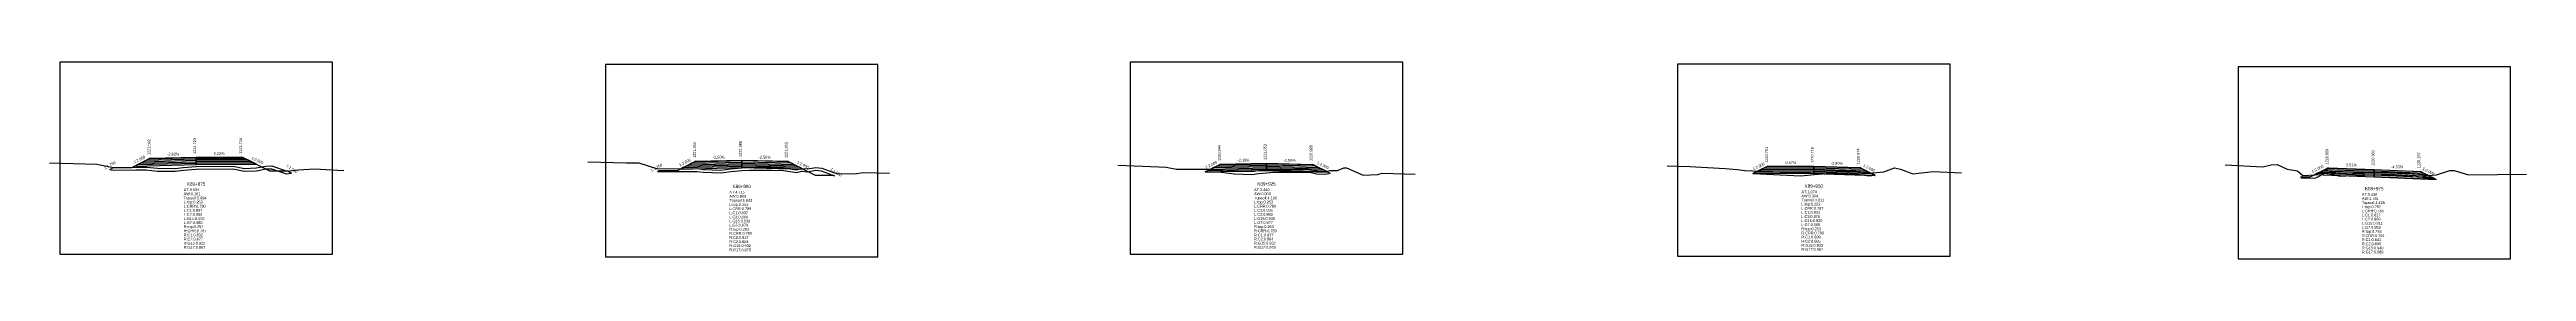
# Model space of a CAD drawing. Extents: x -7 to 78429, y 1189 to 1262.
# Drawn here: x 10395.8 to 10665.8, y 1210.6 to 1232.1 of the extents above; entities that cross this region are included whole.
import ezdxf
from ezdxf.enums import TextEntityAlignment as Align

# ---------------------------------------------------------------- set-up
doc = ezdxf.new("R2010")
doc.units = 0

msp = doc.modelspace()

# ---------------------------------------------------------------- linework, layer by layer
at = {"layer": 'A4_BORDER', "color": 7}
for points in [[(10396.947, 1211.106), (10426.647, 1211.106), (10426.647, 1232.106), (10396.947, 1232.106), (10396.947, 1211.106)], [(10456.427, 1210.835), (10486.127, 1210.835), (10486.127, 1231.835), (10456.427, 1231.835), (10456.427, 1210.835)], [(10513.639, 1211.114), (10543.339, 1211.114), (10543.339, 1232.114), (10513.639, 1232.114), (10513.639, 1211.114)], [(10573.307, 1210.878), (10603.007, 1210.878), (10603.007, 1231.878), (10573.307, 1231.878), (10573.307, 1210.878)], [(10634.409, 1210.594), (10664.109, 1210.594), (10664.109, 1231.594), (10634.409, 1231.594), (10634.409, 1210.594)]]:
    msp.add_lwpolyline(points, dxfattribs=at)
at = {"layer": 'CLEAR_GROUND', "color": 8}
for points in [[(10402.395, 1220.363), (10402.764, 1220.29), (10405.309, 1220.32), (10406.358, 1220.318), (10407.57, 1220.205), (10409.523, 1220.182), (10410.431, 1220.288), (10411.805, 1220.39), (10415.808, 1220.428), (10417.061, 1220.183), (10418.372, 1220.242), (10419.43, 1220.44), (10420.01, 1220.454), (10421.652, 1219.892), (10422.213, 1219.956)], [(10462.095, 1220.159), (10466.42, 1220.166), (10467.1, 1220.064), (10469, 1220.003), (10470.12, 1220.152), (10471.298, 1220.243), (10472.146, 1220.303), (10474.596, 1220.302), (10475.816, 1220.26), (10477.268, 1220.035), (10477.827, 1220.188), (10478.458, 1220.126), (10479.359, 1220.3), (10479.948, 1220.208), (10481.394, 1219.685)], [(10521.795, 1220.097), (10522.936, 1220.097), (10523.546, 1220.068), (10525.003, 1219.883), (10526.9, 1219.838), (10527.633, 1219.946), (10528.534, 1220.01), (10529.169, 1220.086), (10533.228, 1220.064), (10533.956, 1219.884), (10534.97, 1219.852), (10535.417, 1219.964)], [(10581.495, 1219.92), (10586.737, 1219.682), (10588.195, 1219.825), (10589.529, 1219.923), (10590.746, 1219.926), (10592.975, 1219.865), (10594.158, 1219.68), (10594.832, 1219.737)], [(10641.195, 1219.559), (10641.364, 1219.417), (10642.9, 1219.473), (10643.924, 1219.992), (10645.537, 1219.639), (10646.875, 1219.705), (10647.354, 1219.681), (10648.183, 1219.748), (10649.257, 1219.778), (10651.616, 1219.735), (10652.88, 1219.655), (10654.452, 1219.519), (10655.07, 1219.395), (10655.684, 1219.444)]]:
    msp.add_lwpolyline(points, dxfattribs=at)
at = {"layer": 'DESIGN_ROAD_TRIMMED', "color": 1}
for points in [[(10402.395, 1220.363), (10402.797, 1220.592), (10404.797, 1220.592), (10406.797, 1221.592), (10406.797, 1221.592), (10406.691, 1221.539), (10406.691, 1221.539), (10406.374, 1221.381), (10406.374, 1221.381), (10406.058, 1221.223), (10406.058, 1221.223), (10405.741, 1221.065), (10405.741, 1221.065), (10405.425, 1220.906), (10405.425, 1220.906), (10405.108, 1220.748), (10411.797, 1220.923), (10411.797, 1221.073), (10411.797, 1221.073), (10411.797, 1221.223), (10411.797, 1221.223), (10411.797, 1221.373), (10411.797, 1221.373), (10411.797, 1221.523), (10411.797, 1221.523), (10411.797, 1221.673), (10411.797, 1221.673), (10411.797, 1221.723), (10411.797, 1221.723), (10411.797, 1221.723), (10411.797, 1221.723), (10411.797, 1221.723), (10411.797, 1221.673), (10411.797, 1221.673), (10411.797, 1221.523), (10411.797, 1221.523), (10411.797, 1221.373), (10411.797, 1221.373), (10411.797, 1221.223), (10411.797, 1221.223), (10411.797, 1221.073), (10411.797, 1221.073), (10411.797, 1220.923), (10418.39, 1220.938), (10418.091, 1221.087), (10418.091, 1221.087), (10417.792, 1221.236), (10417.792, 1221.236), (10417.493, 1221.386), (10417.493, 1221.386), (10417.195, 1221.535), (10417.195, 1221.535), (10416.896, 1221.684), (10416.896, 1221.684), (10416.797, 1221.734), (10416.797, 1221.734), (10419.797, 1220.234), (10421.797, 1220.234), (10422.213, 1219.956)], [(10462.095, 1220.159), (10462.277, 1220.263), (10464.277, 1220.263), (10466.277, 1221.263), (10466.277, 1221.263), (10466.172, 1221.21), (10466.172, 1221.21), (10465.856, 1221.052), (10465.856, 1221.052), (10465.54, 1220.895), (10465.54, 1220.895), (10465.225, 1220.737), (10465.225, 1220.737), (10464.909, 1220.579), (10464.909, 1220.579), (10464.593, 1220.421), (10471.277, 1220.588), (10471.277, 1220.738), (10471.277, 1220.738), (10471.277, 1220.888), (10471.277, 1220.888), (10471.277, 1221.038), (10471.277, 1221.038), (10471.277, 1221.188), (10471.277, 1221.188), (10471.277, 1221.338), (10471.277, 1221.338), (10471.277, 1221.388), (10471.277, 1221.388), (10471.277, 1221.388), (10471.277, 1221.388), (10471.277, 1221.388), (10471.277, 1221.338), (10471.277, 1221.338), (10471.277, 1221.188), (10471.277, 1221.188), (10471.277, 1221.038), (10471.277, 1221.038), (10471.277, 1220.888), (10471.277, 1220.888), (10471.277, 1220.738), (10471.277, 1220.738), (10471.277, 1220.588), (10477.961, 1220.421), (10477.646, 1220.579), (10477.646, 1220.579), (10477.33, 1220.737), (10477.33, 1220.737), (10477.014, 1220.895), (10477.014, 1220.895), (10476.698, 1221.052), (10476.698, 1221.052), (10476.383, 1221.21), (10476.383, 1221.21), (10476.277, 1221.263), (10476.277, 1221.263), (10479.277, 1219.763), (10481.277, 1219.763), (10481.394, 1219.685)], [(10521.795, 1220.097), (10523.489, 1220.944), (10523.489, 1220.944), (10523.384, 1220.892), (10523.384, 1220.892), (10523.071, 1220.735), (10523.071, 1220.735), (10522.757, 1220.578), (10522.757, 1220.578), (10522.443, 1220.421), (10522.443, 1220.421), (10522.13, 1220.265), (10522.13, 1220.265), (10521.816, 1220.108), (10528.489, 1220.253), (10528.489, 1220.403), (10528.489, 1220.403), (10528.489, 1220.553), (10528.489, 1220.553), (10528.489, 1220.703), (10528.489, 1220.703), (10528.489, 1220.853), (10528.489, 1220.853), (10528.489, 1221.003), (10528.489, 1221.003), (10528.489, 1221.053), (10528.489, 1221.053), (10528.489, 1221.053), (10528.489, 1221.053), (10528.489, 1221.053), (10528.489, 1221.003), (10528.489, 1221.003), (10528.489, 1220.853), (10528.489, 1220.853), (10528.489, 1220.703), (10528.489, 1220.703), (10528.489, 1220.553), (10528.489, 1220.553), (10528.489, 1220.403), (10528.489, 1220.403), (10528.489, 1220.253), (10535.173, 1220.086), (10534.857, 1220.244), (10534.857, 1220.244), (10534.542, 1220.402), (10534.542, 1220.402), (10534.226, 1220.56), (10534.226, 1220.56), (10533.91, 1220.717), (10533.91, 1220.717), (10533.594, 1220.875), (10533.594, 1220.875), (10533.489, 1220.928), (10533.489, 1220.928), (10535.417, 1219.964)], [(10581.495, 1219.92), (10583.157, 1220.751), (10583.157, 1220.751), (10583.059, 1220.702), (10583.059, 1220.702), (10582.763, 1220.554), (10582.763, 1220.554), (10582.467, 1220.406), (10582.467, 1220.406), (10582.171, 1220.258), (10582.171, 1220.258), (10581.875, 1220.11), (10581.875, 1220.11), (10581.579, 1219.962), (10588.157, 1219.918), (10588.157, 1220.068), (10588.157, 1220.068), (10588.157, 1220.218), (10588.157, 1220.218), (10588.157, 1220.368), (10588.157, 1220.368), (10588.157, 1220.518), (10588.157, 1220.518), (10588.157, 1220.668), (10588.157, 1220.668), (10588.157, 1220.718), (10588.157, 1220.718), (10588.157, 1220.718), (10588.157, 1220.718), (10588.157, 1220.718), (10588.157, 1220.668), (10588.157, 1220.668), (10588.157, 1220.518), (10588.157, 1220.518), (10588.157, 1220.368), (10588.157, 1220.368), (10588.157, 1220.218), (10588.157, 1220.218), (10588.157, 1220.068), (10588.157, 1220.068), (10588.157, 1219.918), (10594.855, 1219.725), (10594.537, 1219.884), (10594.537, 1219.884), (10594.219, 1220.043), (10594.219, 1220.043), (10593.9, 1220.202), (10593.9, 1220.202), (10593.582, 1220.361), (10593.582, 1220.361), (10593.264, 1220.521), (10593.264, 1220.521), (10593.157, 1220.574), (10593.157, 1220.574), (10594.832, 1219.737)], [(10641.195, 1219.559), (10642.259, 1219.559), (10644.259, 1220.559), (10644.259, 1220.559), (10644.166, 1220.512), (10644.166, 1220.512), (10643.886, 1220.372), (10643.886, 1220.372), (10643.605, 1220.232), (10643.605, 1220.232), (10643.325, 1220.092), (10643.325, 1220.092), (10643.045, 1219.951), (10643.045, 1219.951), (10642.765, 1219.811), (10649.259, 1219.583), (10649.259, 1219.733), (10649.259, 1219.733), (10649.259, 1219.883), (10649.259, 1219.883), (10649.259, 1220.033), (10649.259, 1220.033), (10649.259, 1220.183), (10649.259, 1220.183), (10649.259, 1220.333), (10649.259, 1220.333), (10649.259, 1220.383), (10649.259, 1220.383), (10649.259, 1220.383), (10649.259, 1220.383), (10649.259, 1220.383), (10649.259, 1220.333), (10649.259, 1220.333), (10649.259, 1220.183), (10649.259, 1220.183), (10649.259, 1220.033), (10649.259, 1220.033), (10649.259, 1219.883), (10649.259, 1219.883), (10649.259, 1219.733), (10649.259, 1219.733), (10649.259, 1219.583), (10656.019, 1219.277), (10655.689, 1219.442), (10655.689, 1219.442), (10655.359, 1219.607), (10655.359, 1219.607), (10655.029, 1219.772), (10655.029, 1219.772), (10654.699, 1219.937), (10654.699, 1219.937), (10654.369, 1220.102), (10654.369, 1220.102), (10654.259, 1220.157), (10654.259, 1220.157), (10655.684, 1219.444)]]:
    msp.add_lwpolyline(points, dxfattribs=at)
at = {"layer": 'FINISHED_ROAD', "color": 2}
for points in [[(10402.797, 1220.592), (10404.797, 1220.592), (10406.797, 1221.592), (10406.797, 1221.592), (10411.797, 1221.723), (10416.797, 1221.734), (10416.797, 1221.734), (10419.797, 1220.234), (10421.797, 1220.234)], [(10462.277, 1220.263), (10464.277, 1220.263), (10466.277, 1221.263), (10466.277, 1221.263), (10471.277, 1221.388), (10476.277, 1221.263), (10476.277, 1221.263), (10479.277, 1219.763), (10481.277, 1219.763)], [(10523.489, 1220.944), (10523.489, 1220.944), (10528.489, 1221.053), (10533.489, 1220.928), (10533.489, 1220.928)], [(10583.157, 1220.751), (10583.157, 1220.751), (10588.157, 1220.718), (10593.157, 1220.574), (10593.157, 1220.574)], [(10642.259, 1219.559), (10644.259, 1220.559), (10644.259, 1220.559), (10649.259, 1220.383), (10654.259, 1220.157), (10654.259, 1220.157)]]:
    msp.add_lwpolyline(points, dxfattribs=at)
at = {"layer": 'LAYER_0', "color": 4}
for points in [[(10406.797, 1221.592), (10406.691, 1221.539), (10411.797, 1221.673), (10411.797, 1221.723)], [(10466.277, 1221.263), (10466.172, 1221.21), (10471.277, 1221.338), (10471.277, 1221.388)], [(10523.489, 1220.944), (10523.384, 1220.892), (10528.489, 1221.003), (10528.489, 1221.053)], [(10583.157, 1220.751), (10583.059, 1220.702), (10588.157, 1220.668), (10588.157, 1220.718)], [(10644.259, 1220.559), (10644.166, 1220.512), (10649.259, 1220.333), (10649.259, 1220.383)]]:
    msp.add_lwpolyline(points, dxfattribs=at)
at = {"layer": 'LAYER_1', "color": 4}
for points in [[(10406.691, 1221.539), (10406.374, 1221.381), (10411.797, 1221.523), (10411.797, 1221.673)], [(10466.172, 1221.21), (10465.856, 1221.052), (10471.277, 1221.188), (10471.277, 1221.338)], [(10523.384, 1220.892), (10523.071, 1220.735), (10528.489, 1220.853), (10528.489, 1221.003)], [(10583.059, 1220.702), (10582.763, 1220.554), (10588.157, 1220.518), (10588.157, 1220.668)], [(10644.166, 1220.512), (10643.886, 1220.372), (10649.259, 1220.183), (10649.259, 1220.333)]]:
    msp.add_lwpolyline(points, dxfattribs=at)
at = {"layer": 'LAYER_10', "color": 6}
for points in [[(10417.792, 1221.236), (10418.091, 1221.087), (10411.797, 1221.073), (10411.797, 1221.223)], [(10477.33, 1220.737), (10477.646, 1220.579), (10471.277, 1220.738), (10471.277, 1220.888)], [(10534.542, 1220.402), (10534.857, 1220.244), (10528.489, 1220.403), (10528.489, 1220.553)], [(10594.219, 1220.043), (10594.537, 1219.884), (10588.157, 1220.068), (10588.157, 1220.218)], [(10655.359, 1219.607), (10655.689, 1219.442), (10649.259, 1219.733), (10649.259, 1219.883)]]:
    msp.add_lwpolyline(points, dxfattribs=at)
at = {"layer": 'LAYER_11', "color": 6}
for points in [[(10418.091, 1221.087), (10418.39, 1220.938), (10411.797, 1220.923), (10411.797, 1221.073)], [(10477.646, 1220.579), (10477.961, 1220.421), (10471.277, 1220.588), (10471.277, 1220.738)], [(10534.857, 1220.244), (10535.173, 1220.086), (10528.489, 1220.253), (10528.489, 1220.403)], [(10594.537, 1219.884), (10594.855, 1219.725), (10588.157, 1219.918), (10588.157, 1220.068)], [(10655.689, 1219.442), (10656.019, 1219.277), (10649.259, 1219.583), (10649.259, 1219.733)]]:
    msp.add_lwpolyline(points, dxfattribs=at)
at = {"layer": 'LAYER_2', "color": 4}
for points in [[(10406.374, 1221.381), (10406.058, 1221.223), (10411.797, 1221.373), (10411.797, 1221.523)], [(10465.856, 1221.052), (10465.54, 1220.895), (10471.277, 1221.038), (10471.277, 1221.188)], [(10523.071, 1220.735), (10522.757, 1220.578), (10528.489, 1220.703), (10528.489, 1220.853)], [(10582.763, 1220.554), (10582.467, 1220.406), (10588.157, 1220.368), (10588.157, 1220.518)], [(10643.886, 1220.372), (10643.605, 1220.232), (10649.259, 1220.033), (10649.259, 1220.183)]]:
    msp.add_lwpolyline(points, dxfattribs=at)
at = {"layer": 'LAYER_3', "color": 4}
for points in [[(10406.058, 1221.223), (10405.741, 1221.065), (10411.797, 1221.223), (10411.797, 1221.373)], [(10465.54, 1220.895), (10465.225, 1220.737), (10471.277, 1220.888), (10471.277, 1221.038)], [(10522.757, 1220.578), (10522.443, 1220.421), (10528.489, 1220.553), (10528.489, 1220.703)], [(10582.467, 1220.406), (10582.171, 1220.258), (10588.157, 1220.218), (10588.157, 1220.368)], [(10643.605, 1220.232), (10643.325, 1220.092), (10649.259, 1219.883), (10649.259, 1220.033)]]:
    msp.add_lwpolyline(points, dxfattribs=at)
at = {"layer": 'LAYER_4', "color": 4}
for points in [[(10405.741, 1221.065), (10405.425, 1220.906), (10411.797, 1221.073), (10411.797, 1221.223)], [(10465.225, 1220.737), (10464.909, 1220.579), (10471.277, 1220.738), (10471.277, 1220.888)], [(10522.443, 1220.421), (10522.13, 1220.265), (10528.489, 1220.403), (10528.489, 1220.553)], [(10582.171, 1220.258), (10581.875, 1220.11), (10588.157, 1220.068), (10588.157, 1220.218)], [(10643.325, 1220.092), (10643.045, 1219.951), (10649.259, 1219.733), (10649.259, 1219.883)]]:
    msp.add_lwpolyline(points, dxfattribs=at)
at = {"layer": 'LAYER_5', "color": 4}
for points in [[(10405.425, 1220.906), (10405.108, 1220.748), (10411.797, 1220.923), (10411.797, 1221.073)], [(10464.909, 1220.579), (10464.593, 1220.421), (10471.277, 1220.588), (10471.277, 1220.738)], [(10522.13, 1220.265), (10521.816, 1220.108), (10528.489, 1220.253), (10528.489, 1220.403)], [(10581.875, 1220.11), (10581.579, 1219.962), (10588.157, 1219.918), (10588.157, 1220.068)], [(10643.045, 1219.951), (10642.765, 1219.811), (10649.259, 1219.583), (10649.259, 1219.733)]]:
    msp.add_lwpolyline(points, dxfattribs=at)
at = {"layer": 'LAYER_6', "color": 6}
for points in [[(10416.797, 1221.734), (10416.896, 1221.684), (10411.797, 1221.673), (10411.797, 1221.723)], [(10476.277, 1221.263), (10476.383, 1221.21), (10471.277, 1221.338), (10471.277, 1221.388)], [(10533.489, 1220.928), (10533.594, 1220.875), (10528.489, 1221.003), (10528.489, 1221.053)], [(10593.157, 1220.574), (10593.264, 1220.521), (10588.157, 1220.668), (10588.157, 1220.718)], [(10654.259, 1220.157), (10654.369, 1220.102), (10649.259, 1220.333), (10649.259, 1220.383)]]:
    msp.add_lwpolyline(points, dxfattribs=at)
at = {"layer": 'LAYER_7', "color": 6}
for points in [[(10416.896, 1221.684), (10417.195, 1221.535), (10411.797, 1221.523), (10411.797, 1221.673)], [(10476.383, 1221.21), (10476.698, 1221.052), (10471.277, 1221.188), (10471.277, 1221.338)], [(10533.594, 1220.875), (10533.91, 1220.717), (10528.489, 1220.853), (10528.489, 1221.003)], [(10593.264, 1220.521), (10593.582, 1220.361), (10588.157, 1220.518), (10588.157, 1220.668)], [(10654.369, 1220.102), (10654.699, 1219.937), (10649.259, 1220.183), (10649.259, 1220.333)]]:
    msp.add_lwpolyline(points, dxfattribs=at)
at = {"layer": 'LAYER_8', "color": 6}
for points in [[(10417.195, 1221.535), (10417.493, 1221.386), (10411.797, 1221.373), (10411.797, 1221.523)], [(10476.698, 1221.052), (10477.014, 1220.895), (10471.277, 1221.038), (10471.277, 1221.188)], [(10533.91, 1220.717), (10534.226, 1220.56), (10528.489, 1220.703), (10528.489, 1220.853)], [(10593.582, 1220.361), (10593.9, 1220.202), (10588.157, 1220.368), (10588.157, 1220.518)], [(10654.699, 1219.937), (10655.029, 1219.772), (10649.259, 1220.033), (10649.259, 1220.183)]]:
    msp.add_lwpolyline(points, dxfattribs=at)
at = {"layer": 'LAYER_9', "color": 6}
for points in [[(10417.493, 1221.386), (10417.792, 1221.236), (10411.797, 1221.223), (10411.797, 1221.373)], [(10477.014, 1220.895), (10477.33, 1220.737), (10471.277, 1220.888), (10471.277, 1221.038)], [(10534.226, 1220.56), (10534.542, 1220.402), (10528.489, 1220.553), (10528.489, 1220.703)], [(10593.9, 1220.202), (10594.219, 1220.043), (10588.157, 1220.218), (10588.157, 1220.368)], [(10655.029, 1219.772), (10655.359, 1219.607), (10649.259, 1219.883), (10649.259, 1220.033)]]:
    msp.add_lwpolyline(points, dxfattribs=at)
at = {"layer": 'NATURAL_GROUND', "color": 3}
for points in [[(10395.817, 1221.086), (10400.955, 1220.955), (10402.792, 1220.59), (10405.308, 1220.62), (10406.373, 1220.618), (10407.586, 1220.505), (10409.508, 1220.482), (10410.403, 1220.587), (10411.793, 1220.69), (10415.836, 1220.728), (10417.084, 1220.484), (10418.338, 1220.541), (10419.399, 1220.739), (10420.057, 1220.755), (10421.686, 1220.198), (10422.96, 1220.344), (10424.704, 1220.43), (10427.918, 1220.267)], [(10454.513, 1221.19), (10458.731, 1221.113), (10460.058, 1221.093), (10462.095, 1220.459), (10466.442, 1220.466), (10467.127, 1220.363), (10468.985, 1220.304), (10470.088, 1220.45), (10471.276, 1220.542), (10472.135, 1220.603), (10474.601, 1220.602), (10475.844, 1220.559), (10477.25, 1220.341), (10477.801, 1220.492), (10478.444, 1220.429), (10479.353, 1220.605), (10480.023, 1220.5), (10481.596, 1219.931), (10483.562, 1219.899), (10484.561, 1220.041), (10487.406, 1219.958)], [(10512.296, 1220.849), (10516.75, 1220.653), (10517.555, 1220.615), (10518.686, 1220.398), (10522.943, 1220.397), (10523.572, 1220.367), (10525.025, 1220.183), (10526.882, 1220.139), (10527.601, 1220.244), (10528.506, 1220.309), (10529.152, 1220.386), (10533.265, 1220.364), (10533.997, 1220.183), (10534.938, 1220.153), (10535.408, 1220.271), (10536.23, 1220.276), (10536.916, 1220.541), (10537.222, 1220.561), (10539.04, 1219.757), (10540.627, 1219.839), (10541.09, 1219.954), (10544.691, 1219.858)], [(10572.152, 1220.764), (10574.636, 1220.683), (10578.501, 1220.49), (10579.79, 1220.373), (10580.628, 1220.26), (10586.729, 1219.983), (10588.169, 1220.124), (10589.517, 1220.223), (10590.749, 1220.226), (10593.002, 1220.164), (10594.168, 1219.982), (10595.803, 1220.119), (10596.964, 1220.547), (10597.588, 1220.408), (10598.959, 1219.891), (10601.15, 1220.149), (10604.263, 1219.997)], [(10632.995, 1220.883), (10637.117, 1220.657), (10638.015, 1220.869), (10638.687, 1220.903), (10639.743, 1220.398), (10640.877, 1220.218), (10641.468, 1219.721), (10642.823, 1219.77), (10643.883, 1220.308), (10645.562, 1219.941), (10646.874, 1220.005), (10647.349, 1219.982), (10648.166, 1220.048), (10649.255, 1220.078), (10651.628, 1220.035), (10652.902, 1219.954), (10654.494, 1219.816), (10655.087, 1219.697), (10656.041, 1219.774), (10657.5, 1220.248), (10657.948, 1220.262), (10659.51, 1219.802), (10665.847, 1219.877)]]:
    msp.add_lwpolyline(points, dxfattribs=at)
at = {"layer": 'STRUCTURE_LEFT', "color": 4}
for points in [[(10406.797, 1221.592), (10406.691, 1221.539), (10406.691, 1221.539), (10406.374, 1221.381), (10406.374, 1221.381), (10406.058, 1221.223), (10406.058, 1221.223), (10405.741, 1221.065), (10405.741, 1221.065), (10405.425, 1220.906), (10405.425, 1220.906), (10405.108, 1220.748), (10411.797, 1220.923), (10411.797, 1221.073), (10411.797, 1221.073), (10411.797, 1221.223), (10411.797, 1221.223), (10411.797, 1221.373), (10411.797, 1221.373), (10411.797, 1221.523), (10411.797, 1221.523), (10411.797, 1221.673), (10411.797, 1221.673), (10411.797, 1221.723), (10411.797, 1221.723)], [(10466.277, 1221.263), (10466.172, 1221.21), (10466.172, 1221.21), (10465.856, 1221.052), (10465.856, 1221.052), (10465.54, 1220.895), (10465.54, 1220.895), (10465.225, 1220.737), (10465.225, 1220.737), (10464.909, 1220.579), (10464.909, 1220.579), (10464.593, 1220.421), (10471.277, 1220.588), (10471.277, 1220.738), (10471.277, 1220.738), (10471.277, 1220.888), (10471.277, 1220.888), (10471.277, 1221.038), (10471.277, 1221.038), (10471.277, 1221.188), (10471.277, 1221.188), (10471.277, 1221.338), (10471.277, 1221.338), (10471.277, 1221.388), (10471.277, 1221.388)], [(10523.489, 1220.944), (10523.384, 1220.892), (10523.384, 1220.892), (10523.071, 1220.735), (10523.071, 1220.735), (10522.757, 1220.578), (10522.757, 1220.578), (10522.443, 1220.421), (10522.443, 1220.421), (10522.13, 1220.265), (10522.13, 1220.265), (10521.816, 1220.108), (10528.489, 1220.253), (10528.489, 1220.403), (10528.489, 1220.403), (10528.489, 1220.553), (10528.489, 1220.553), (10528.489, 1220.703), (10528.489, 1220.703), (10528.489, 1220.853), (10528.489, 1220.853), (10528.489, 1221.003), (10528.489, 1221.003), (10528.489, 1221.053), (10528.489, 1221.053)], [(10583.157, 1220.751), (10583.059, 1220.702), (10583.059, 1220.702), (10582.763, 1220.554), (10582.763, 1220.554), (10582.467, 1220.406), (10582.467, 1220.406), (10582.171, 1220.258), (10582.171, 1220.258), (10581.875, 1220.11), (10581.875, 1220.11), (10581.579, 1219.962), (10588.157, 1219.918), (10588.157, 1220.068), (10588.157, 1220.068), (10588.157, 1220.218), (10588.157, 1220.218), (10588.157, 1220.368), (10588.157, 1220.368), (10588.157, 1220.518), (10588.157, 1220.518), (10588.157, 1220.668), (10588.157, 1220.668), (10588.157, 1220.718), (10588.157, 1220.718)], [(10644.259, 1220.559), (10644.166, 1220.512), (10644.166, 1220.512), (10643.886, 1220.372), (10643.886, 1220.372), (10643.605, 1220.232), (10643.605, 1220.232), (10643.325, 1220.092), (10643.325, 1220.092), (10643.045, 1219.951), (10643.045, 1219.951), (10642.765, 1219.811), (10649.259, 1219.583), (10649.259, 1219.733), (10649.259, 1219.733), (10649.259, 1219.883), (10649.259, 1219.883), (10649.259, 1220.033), (10649.259, 1220.033), (10649.259, 1220.183), (10649.259, 1220.183), (10649.259, 1220.333), (10649.259, 1220.333), (10649.259, 1220.383), (10649.259, 1220.383)]]:
    msp.add_lwpolyline(points, dxfattribs=at)
at = {"layer": 'STRUCTURE_RIGHT', "color": 6}
for points in [[(10411.797, 1221.723), (10411.797, 1221.723), (10411.797, 1221.673), (10411.797, 1221.673), (10411.797, 1221.523), (10411.797, 1221.523), (10411.797, 1221.373), (10411.797, 1221.373), (10411.797, 1221.223), (10411.797, 1221.223), (10411.797, 1221.073), (10411.797, 1221.073), (10411.797, 1220.923), (10418.39, 1220.938), (10418.091, 1221.087), (10418.091, 1221.087), (10417.792, 1221.236), (10417.792, 1221.236), (10417.493, 1221.386), (10417.493, 1221.386), (10417.195, 1221.535), (10417.195, 1221.535), (10416.896, 1221.684), (10416.896, 1221.684), (10416.797, 1221.734)], [(10471.277, 1221.388), (10471.277, 1221.388), (10471.277, 1221.338), (10471.277, 1221.338), (10471.277, 1221.188), (10471.277, 1221.188), (10471.277, 1221.038), (10471.277, 1221.038), (10471.277, 1220.888), (10471.277, 1220.888), (10471.277, 1220.738), (10471.277, 1220.738), (10471.277, 1220.588), (10477.961, 1220.421), (10477.646, 1220.579), (10477.646, 1220.579), (10477.33, 1220.737), (10477.33, 1220.737), (10477.014, 1220.895), (10477.014, 1220.895), (10476.698, 1221.052), (10476.698, 1221.052), (10476.383, 1221.21), (10476.383, 1221.21), (10476.277, 1221.263)], [(10528.489, 1221.053), (10528.489, 1221.053), (10528.489, 1221.003), (10528.489, 1221.003), (10528.489, 1220.853), (10528.489, 1220.853), (10528.489, 1220.703), (10528.489, 1220.703), (10528.489, 1220.553), (10528.489, 1220.553), (10528.489, 1220.403), (10528.489, 1220.403), (10528.489, 1220.253), (10535.173, 1220.086), (10534.857, 1220.244), (10534.857, 1220.244), (10534.542, 1220.402), (10534.542, 1220.402), (10534.226, 1220.56), (10534.226, 1220.56), (10533.91, 1220.717), (10533.91, 1220.717), (10533.594, 1220.875), (10533.594, 1220.875), (10533.489, 1220.928)], [(10588.157, 1220.718), (10588.157, 1220.718), (10588.157, 1220.668), (10588.157, 1220.668), (10588.157, 1220.518), (10588.157, 1220.518), (10588.157, 1220.368), (10588.157, 1220.368), (10588.157, 1220.218), (10588.157, 1220.218), (10588.157, 1220.068), (10588.157, 1220.068), (10588.157, 1219.918), (10594.855, 1219.725), (10594.537, 1219.884), (10594.537, 1219.884), (10594.219, 1220.043), (10594.219, 1220.043), (10593.9, 1220.202), (10593.9, 1220.202), (10593.582, 1220.361), (10593.582, 1220.361), (10593.264, 1220.521), (10593.264, 1220.521), (10593.157, 1220.574)], [(10649.259, 1220.383), (10649.259, 1220.383), (10649.259, 1220.333), (10649.259, 1220.333), (10649.259, 1220.183), (10649.259, 1220.183), (10649.259, 1220.033), (10649.259, 1220.033), (10649.259, 1219.883), (10649.259, 1219.883), (10649.259, 1219.733), (10649.259, 1219.733), (10649.259, 1219.583), (10656.019, 1219.277), (10655.689, 1219.442), (10655.689, 1219.442), (10655.359, 1219.607), (10655.359, 1219.607), (10655.029, 1219.772), (10655.029, 1219.772), (10654.699, 1219.937), (10654.699, 1219.937), (10654.369, 1220.102), (10654.369, 1220.102), (10654.259, 1220.157)]]:
    msp.add_lwpolyline(points, dxfattribs=at)

# ---------------------------------------------------------------- texts
at = {"layer": 'INFO_TEXT'}
for s, p in [('AT:9.034', (10410.447, 1218.006)), ('AW:0.161', (10410.447, 1217.556)), ('AT:4.715', (10469.927, 1217.735)), ('AT:2.440', (10527.139, 1218.014)), ('AW:0.000', (10527.139, 1217.564)), ('AT:1.074', (10586.807, 1217.778)), ('Topsoil:5.994', (10410.447, 1217.106)), ('L:top:0.253', (10410.447, 1216.656)), ('L:CRR:0.790', (10410.447, 1216.206)), ('L:C1:0.837', (10410.447, 1215.756)), ('L:C2:0.885', (10410.447, 1215.306)), ('L:G15:0.932', (10410.447, 1214.856)), ('AW:0.803', (10469.927, 1217.285)), ('Topsoil:5.843', (10469.927, 1216.835)), ('L:top:0.253', (10469.927, 1216.385)), ('L:CRR:0.789', (10469.927, 1215.935)), ('L:C1:0.837', (10469.927, 1215.485)), ('L:C2:0.884', (10469.927, 1215.035)), ('Topsoil:4.106', (10527.139, 1217.114)), ('L:top:0.253', (10527.139, 1216.664)), ('L:CRR:0.789', (10527.139, 1216.214)), ('L:C1:0.836', (10527.139, 1215.764)), ('L:C2:0.883', (10527.139, 1215.314)), ('L:G15:0.930', (10527.139, 1214.864)), ('AW:0.304', (10586.807, 1217.328)), ('Topsoil:4.011', (10586.807, 1216.878)), ('L:top:0.252', (10586.807, 1216.428)), ('L:CRR:0.787', (10586.807, 1215.978)), ('L:C1:0.831', (10586.807, 1215.528)), ('L:C2:0.876', (10586.807, 1215.078)), ('AT:0.436', (10647.909, 1217.494)), ('AW:1.781', (10647.909, 1217.044)), ('Topsoil:4.425', (10647.909, 1216.594)), ('L:top:0.252', (10647.909, 1216.144)), ('L:CRR:0.785', (10647.909, 1215.694)), ('L:C1:0.827', (10647.909, 1215.244)), ('L:G7:0.980', (10410.447, 1214.406)), ('R:top:0.252', (10410.447, 1213.956)), ('R:CRR:0.787', (10410.447, 1213.506)), ('R:C1:0.832', (10410.447, 1213.056)), ('R:C2:0.877', (10410.447, 1212.606)), ('R:G15:0.922', (10410.447, 1212.156)), ('L:G15:0.932', (10469.927, 1214.585)), ('L:G7:0.979', (10469.927, 1214.135)), ('R:top:0.253', (10469.927, 1213.685)), ('R:CRR:0.789', (10469.927, 1213.235)), ('R:C1:0.837', (10469.927, 1212.785)), ('R:C2:0.884', (10469.927, 1212.335)), ('L:G7:0.977', (10527.139, 1214.414)), ('R:top:0.253', (10527.139, 1213.964)), ('R:CRR:0.789', (10527.139, 1213.514)), ('R:C1:0.837', (10527.139, 1213.064)), ('R:C2:0.884', (10527.139, 1212.614)), ('R:G15:0.932', (10527.139, 1212.164)), ('L:G15:0.920', (10586.807, 1214.628)), ('L:G7:0.965', (10586.807, 1214.178)), ('R:top:0.253', (10586.807, 1213.728)), ('R:CRR:0.790', (10586.807, 1213.278)), ('R:C1:0.838', (10586.807, 1212.828)), ('R:C2:0.885', (10586.807, 1212.378)), ('L:C2:0.869', (10647.909, 1214.794)), ('L:G15:0.911', (10647.909, 1214.344)), ('L:G7:0.953', (10647.909, 1213.894)), ('R:top:0.253', (10647.909, 1213.444)), ('R:CRR:0.791', (10647.909, 1212.994)), ('R:C1:0.841', (10647.909, 1212.544)), ('R:G17:0.967', (10410.447, 1211.706)), ('R:G15:0.932', (10469.927, 1211.885)), ('R:G17:0.979', (10469.927, 1211.435)), ('R:G17:0.979', (10527.139, 1211.714)), ('R:G15:0.933', (10586.807, 1211.928)), ('R:G17:0.981', (10586.807, 1211.478)), ('R:C2:0.890', (10647.909, 1212.094)), ('R:G15:0.940', (10647.909, 1211.644)), ('R:G17:0.989', (10647.909, 1211.194))]:
    msp.add_text(s, height=0.3, dxfattribs=at).set_placement(p)
at = {"layer": 'LEFT_TEXT_H'}
for s, p in [('1221.592', (10406.797, 1221.952)), ('1221.263', (10466.277, 1221.623)), ('1220.944', (10523.489, 1221.304)), ('1220.751', (10583.157, 1221.111)), ('1220.559', (10644.259, 1220.919))]:
    msp.add_text(s, height=0.3, rotation=90, dxfattribs=at).set_placement(p)
at = {"layer": 'POINT_TEXT_H'}
for s, p in [('1221.723', (10411.797, 1222.083)), ('1221.388', (10471.277, 1221.748)), ('1221.053', (10528.489, 1221.413)), ('1220.718', (10588.157, 1221.078)), ('1220.383', (10649.259, 1220.743))]:
    msp.add_text(s, height=0.3, rotation=90, dxfattribs=at).set_placement(p)
at = {"layer": 'RIGHT_TEXT_H'}
for s, p in [('1221.734', (10416.797, 1222.094)), ('1221.263', (10476.277, 1221.623)), ('1220.928', (10533.489, 1221.288)), ('1220.574', (10593.157, 1220.934)), ('1220.157', (10654.259, 1220.517))]:
    msp.add_text(s, height=0.3, rotation=90, dxfattribs=at).set_placement(p)
at = {"layer": 'SLOPE_left'}
for s, rotation, p in [('1:1.750', 29.745, (10402.507, 1220.634)), ('1:2.000', 26.565, (10405.716, 1221.253)), ('1:1.750', 29.745, (10462.097, 1220.367)), ('1:2.000', 26.565, (10465.197, 1220.924)), ('1:2.000', 26.565, (10522.562, 1220.682)), ('1:2.000', 26.565, (10582.246, 1220.497)), ('1:2.000', 26.565, (10643.179, 1220.22))]:
    msp.add_text(s, height=0.3, rotation=rotation, dxfattribs=at).set_placement(p, align=Align.BOTTOM_CENTER)
at = {"layer": 'SLOPE_right'}
for s, rotation, p in [('1:2.000', -26.565, (10418.377, 1221.145)), ('1:1.500', -33.69, (10422.105, 1220.245)), ('1:2.000', -26.565, (10477.858, 1220.674)), ('1:2.000', -26.565, (10534.533, 1220.607)), ('1:2.000', -26.565, (10594.075, 1220.316)), ('1:2.000', -26.565, (10655.052, 1219.961)), ('1:1.500', -33.69, (10481.436, 1219.874))]:
    msp.add_text(s, height=0.3, rotation=rotation, dxfattribs=at).set_placement(p, align=Align.BOTTOM_CENTER)
at = {"layer": 'SLOPE_TEXT'}
for s, p in [('-2.62%', (10409.297, 1221.898)), ('0.22%', (10414.297, 1221.969)), ('-2.50%', (10468.777, 1221.565)), ('-2.50%', (10473.777, 1221.565)), ('-2.18%', (10525.989, 1221.239)), ('-2.50%', (10530.989, 1221.231)), ('0.67%', (10585.657, 1220.975)), ('-2.89%', (10590.657, 1220.886)), ('3.51%', (10646.759, 1220.711)), ('-4.53%', (10651.759, 1220.51))]:
    msp.add_text(s, height=0.3, dxfattribs=at).set_placement(p, align=Align.CENTER)
at = {"layer": 'STATION_TITLE'}
for s, p in [('K89+875', (10411.797, 1218.606)), ('K89+900', (10471.277, 1218.335)), ('K89+925', (10528.489, 1218.614)), ('K89+950', (10588.157, 1218.378)), ('K89+975', (10649.259, 1218.094))]:
    msp.add_text(s, height=0.36, dxfattribs=at).set_placement(p, align=Align.CENTER)

doc.saveas('drawing.dxf')
